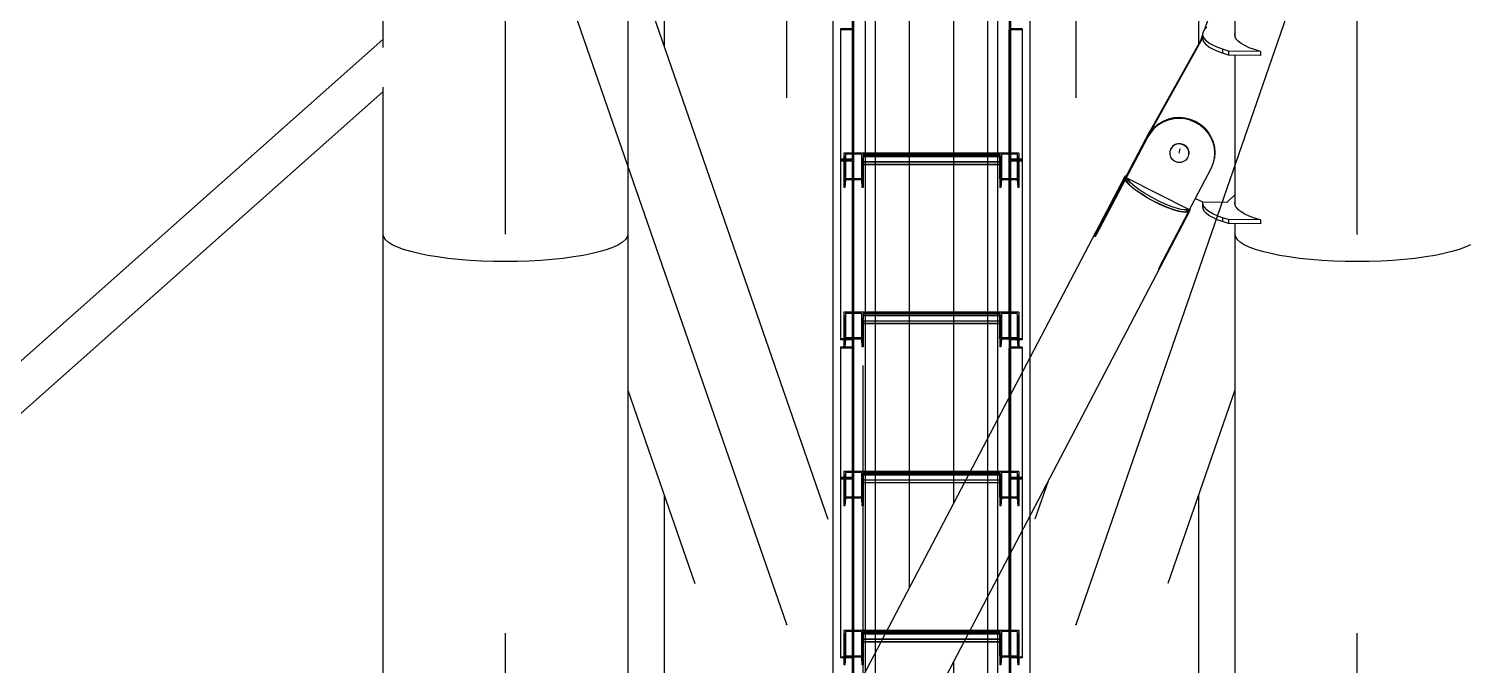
# Model space of a CAD drawing. Header units: millimetres. Extents: x 150209.93 to 150215.05, y 136675.65 to 136679.93.
# Drawn here: x 150211.237 to 150211.4161, y 136676.0486 to 136676.1277 of the extents above; entities that cross this region are included whole.
import ezdxf

# ---------------------------------------------------------------- set-up
doc = ezdxf.new("R2010")
doc.units = ezdxf.units.MM
doc.header["$LTSCALE"] = 0.25
for name, pattern in [('CENTER', [50.8, 31.75, -6.35, 6.35, -6.35]), ('XKITLINE00', [0]), ('XKITLINE02', [4, 2, -2]), ('XKITLINE03', [6, 3, -1, 1, -1])]:
    doc.linetypes.add(name, pattern=pattern)

# ---------------------------------------------------------------- blocks, each defined once
blk = doc.blocks.new('çatıı')
at = {"color": 8, "linetype": 'CENTER'}
for p, q in [((11840, 2357.78), (11840, 3985.69)), ((12370, 2357.78), (12370, 3985.69)), ((12015, 1442.74), (12015, 3096.7)), ((12195, 1442.74), (12195, 3096.7)), ((12015, 2114.92), (11840, 2620.27)), ((11840, 1609.57), (12370, 2620.27)), ((12195, 2114.92), (12370, 2620.27)), ((11068.22, 1845.44), (11840, 2530.27)), ((12259.23, 2408.37), (12259.8, 2410.82)), ((11840, 1609.57), (11840, 2357.78)), ((12370, 1609.57), (12370, 2357.78)), ((11840, 1609.57), (12015, 2114.92)), ((12370, 1609.57), (12195, 2114.92))]:
    blk.add_line(p, q, dxfattribs=at)
at = {"color": 116, "linetype": 'XKITLINE02', "true_color": 0x136734}
for p, q in [((12062.5, 3025.09), (12062.5, 1776.2)), ((12062.5, 3022.24), (12062.5, 1792.91)), ((12063.35, 3024.89), (12063.35, 1776.01)), ((12063.35, 3022.43), (12063.35, 1773.55)), ((12070, 3025.09), (12070, 1776.08)), ((12140, 3024.82), (12140, 1776.08)), ((12146.65, 3024.77), (12146.65, 1776.01)), ((12146.65, 3022.43), (12146.65, 1773.55)), ((12147.5, 3025.09), (12147.5, 1776.2)), ((12147.5, 3022.24), (12147.5, 1792.91)), ((12044.65, 3002.41), (12044.65, 1798.89)), ((12045.18, 3000.84), (12045.18, 1797.94)), ((12062.42, 3000.84), (12062.42, 1797.94)), ((12062.95, 3002.41), (12062.95, 1798.89)), ((12147.05, 3002.41), (12147.05, 1798.89)), ((12147.58, 3000.84), (12147.58, 1797.94)), ((12164.82, 3000.84), (12164.82, 1797.94)), ((12165.35, 3002.41), (12165.35, 1798.89)), ((12166.2, 2977.62), (12166.2, 1797.82)), ((12063.8, 2643.09), (12063.8, 2085.53)), ((12055.7, 2491.4), (12055.7, 2485.5)), ((12055.7, 2491.4), (12055.7, 2404.42)), ((12056.5, 2491.4), (12056.5, 2484.85)), ((12056.5, 2491.4), (12056.5, 2403.77)), ((12153.5, 2491.4), (12153.5, 2403.77)), ((12154.3, 2491.4), (12154.3, 2404.42)), ((12055.7, 2485.5), (12048.5, 2485.5)), ((12048.5, 2485.5), (12048.5, 2484.85)), ((12048.5, 2485.5), (12048.5, 2403.77)), ((12056.5, 2484.85), (12048.5, 2484.85)), ((12161.5, 2484.85), (12153.5, 2484.85)), ((12161.5, 2485.5), (12154.3, 2485.5)), ((12161.5, 2485.5), (12161.5, 2403.77)), ((12056.5, 2410.31), (12055.7, 2410.31)), ((12153.5, 2410.31), (12153.5, 2403.77)), ((12154.3, 2410.31), (12153.5, 2410.31)), ((12154.3, 2410.31), (12154.3, 2404.42)), ((12055.7, 2404.42), (12048.5, 2404.42)), ((12048.5, 2403.77), (12048.5, 2292.15)), ((12056.5, 2403.77), (12048.5, 2403.77)), ((12056.5, 2403.77), (12048.5, 2403.77)), ((12055.7, 2403.27), (12048.5, 2403.27)), ((12050.5, 2408.2), (12050.5, 2402.76)), ((12062.5, 2408.2), (12050.5, 2408.2)), ((12050.5, 2408.2), (12050.5, 2392.22)), ((12051.18, 2402.76), (12050.5, 2402.76)), ((12050.5, 2402.76), (12050.5, 2386.77)), ((12051.56, 2407.51), (12051.18, 2402.76)), ((12051.18, 2402.76), (12051.18, 2386.77)), ((12061.43, 2407.51), (12051.56, 2407.51)), ((12051.56, 2407.51), (12051.56, 2391.52)), ((12055.7, 2403.27), (12055.7, 2287.69)), ((12056.5, 2403.77), (12056.5, 2287.69)), ((12061.43, 2407.51), (12061.82, 2402.76)), ((12061.43, 2407.51), (12061.43, 2391.52)), ((12062.5, 2402.76), (12061.82, 2402.76)), ((12061.82, 2402.76), (12061.82, 2386.77)), ((12062.5, 2408.2), (12062.5, 2401.04)), ((12070, 2408.2), (12062.5, 2408.2)), ((12062.5, 2408.2), (12062.5, 2402.76)), ((12062.5, 2408.2), (12062.5, 2392.22)), ((12147.5, 2407.36), (12062.5, 2407.36)), ((12070, 2406.49), (12062.5, 2406.49)), ((12147.5, 2405.95), (12062.5, 2405.95)), ((12147.5, 2402.76), (12062.5, 2402.76)), ((12062.5, 2402.76), (12062.5, 2386.77)), ((12147.5, 2402.66), (12062.5, 2402.66)), ((12147.5, 2401.14), (12062.5, 2401.14)), ((12070, 2401.04), (12062.5, 2401.04)), ((12147.5, 2408.2), (12140, 2408.2)), ((12147.5, 2406.49), (12140, 2406.49)), ((12147.5, 2401.04), (12140, 2401.04)), ((12147.5, 2408.2), (12147.5, 2401.04)), ((12147.5, 2408.2), (12147.5, 2392.22)), ((12147.5, 2408.2), (12147.5, 2402.76)), ((12159.5, 2408.2), (12147.5, 2408.2)), ((12147.5, 2402.76), (12147.5, 2386.77)), ((12148.18, 2402.76), (12147.5, 2402.76)), ((12148.56, 2407.51), (12148.18, 2402.76)), ((12148.18, 2402.76), (12148.18, 2386.77)), ((12148.56, 2407.51), (12148.56, 2391.52)), ((12158.43, 2407.51), (12148.56, 2407.51)), ((12153.5, 2403.77), (12153.5, 2287.69)), ((12161.5, 2403.77), (12153.5, 2403.77)), ((12161.5, 2403.77), (12153.5, 2403.77)), ((12161.5, 2404.42), (12154.3, 2404.42)), ((12154.3, 2403.27), (12154.3, 2287.69)), ((12161.5, 2403.27), (12154.3, 2403.27)), ((12158.43, 2407.51), (12158.43, 2391.52)), ((12158.43, 2407.51), (12158.82, 2402.76)), ((12158.82, 2402.76), (12158.82, 2386.77)), ((12159.5, 2402.76), (12158.82, 2402.76)), ((12159.5, 2408.2), (12159.5, 2392.22)), ((12159.5, 2408.2), (12159.5, 2402.76)), ((12159.5, 2402.76), (12159.5, 2386.77)), ((12161.5, 2404.42), (12161.5, 2403.77)), ((12161.5, 2403.77), (12161.5, 2292.15)), ((12050.5, 2392.22), (12050.5, 2386.77)), ((12062.5, 2392.22), (12050.5, 2392.22)), ((12051.56, 2391.52), (12051.18, 2386.77)), ((12061.43, 2391.52), (12051.56, 2391.52)), ((12056.5, 2398.81), (12055.7, 2398.81)), ((12055.7, 2391.52), (12055.7, 2287.69)), ((12056.5, 2392.22), (12056.5, 2292.65)), ((12061.43, 2391.52), (12061.82, 2386.77)), ((12062.5, 2392.22), (12062.5, 2386.77)), ((12147.5, 2392.22), (12147.5, 2386.77)), ((12159.5, 2392.22), (12147.5, 2392.22)), ((12148.56, 2391.52), (12148.18, 2386.77)), ((12158.43, 2391.52), (12148.56, 2391.52)), ((12154.3, 2398.81), (12153.5, 2398.81)), ((12158.43, 2391.52), (12158.82, 2386.77)), ((12159.5, 2392.22), (12159.5, 2386.77)), ((12051.18, 2386.77), (12050.5, 2386.77)), ((12062.5, 2386.77), (12061.82, 2386.77)), ((12148.18, 2386.77), (12147.5, 2386.77)), ((12159.5, 2386.77), (12158.82, 2386.77)), ((12050.5, 2309.22), (12050.5, 2303.78)), ((12062.5, 2309.22), (12050.5, 2309.22)), ((12050.5, 2309.22), (12050.5, 2292.65)), ((12051.18, 2303.78), (12050.5, 2303.78)), ((12050.5, 2303.78), (12050.5, 2287.8)), ((12051.56, 2308.53), (12051.18, 2303.78)), ((12051.18, 2303.78), (12051.18, 2287.8)), ((12061.43, 2308.53), (12051.56, 2308.53)), ((12051.56, 2308.53), (12051.56, 2292.55)), ((12061.43, 2308.53), (12061.82, 2303.78)), ((12061.43, 2308.53), (12061.43, 2292.55)), ((12062.5, 2303.78), (12061.82, 2303.78)), ((12061.82, 2303.78), (12061.82, 2287.8)), ((12062.5, 2309.22), (12062.5, 2302.07)), ((12070, 2309.22), (12062.5, 2309.22)), ((12062.5, 2309.22), (12062.5, 2303.78)), ((12062.5, 2309.22), (12062.5, 2293.24)), ((12147.5, 2308.38), (12062.5, 2308.38)), ((12070, 2307.51), (12062.5, 2307.51)), ((12147.5, 2306.97), (12062.5, 2306.97)), ((12147.5, 2303.78), (12062.5, 2303.78)), ((12062.5, 2303.78), (12062.5, 2287.8)), ((12147.5, 2303.68), (12062.5, 2303.68)), ((12147.5, 2302.16), (12062.5, 2302.16)), ((12070, 2302.07), (12062.5, 2302.07)), ((12147.5, 2309.22), (12140, 2309.22)), ((12147.5, 2307.51), (12140, 2307.51)), ((12147.5, 2302.07), (12140, 2302.07)), ((12147.5, 2309.22), (12147.5, 2302.07)), ((12147.5, 2309.22), (12147.5, 2293.24)), ((12147.5, 2309.22), (12147.5, 2303.78)), ((12159.5, 2309.22), (12147.5, 2309.22)), ((12147.5, 2303.78), (12147.5, 2287.8)), ((12148.18, 2303.78), (12147.5, 2303.78)), ((12148.56, 2308.53), (12148.18, 2303.78)), ((12148.18, 2303.78), (12148.18, 2287.8)), ((12148.56, 2308.53), (12148.56, 2292.55)), ((12158.43, 2308.53), (12148.56, 2308.53)), ((12158.43, 2308.53), (12158.43, 2292.55)), ((12158.43, 2308.53), (12158.82, 2303.78)), ((12158.82, 2303.78), (12158.82, 2287.8)), ((12159.5, 2303.78), (12158.82, 2303.78)), ((12159.5, 2309.22), (12159.5, 2293.24)), ((12159.5, 2309.22), (12159.5, 2303.78)), ((12159.5, 2303.78), (12159.5, 2287.8)), ((12056.5, 2292.65), (12048.5, 2292.65)), ((12062.5, 2293.24), (12050.5, 2293.24)), ((12056.5, 2293.44), (12055.7, 2293.44)), ((12055.7, 2293.44), (12055.7, 2287.55)), ((12055.7, 2293.44), (12055.7, 2206.47)), ((12056.5, 2293.44), (12056.5, 2286.9)), ((12056.5, 2293.44), (12056.5, 2205.81)), ((12062.5, 2293.24), (12062.5, 2287.8)), ((12147.5, 2293.24), (12147.5, 2287.8)), ((12159.5, 2293.24), (12147.5, 2293.24)), ((12153.5, 2293.44), (12153.5, 2205.81)), ((12154.3, 2293.44), (12153.5, 2293.44)), ((12161.5, 2292.65), (12153.5, 2292.65)), ((12154.3, 2293.44), (12154.3, 2206.47)), ((12159.5, 2293.24), (12159.5, 2287.8)), ((12055.7, 2292.15), (12048.5, 2292.15)), ((12055.7, 2287.55), (12048.5, 2287.55)), ((12048.5, 2287.55), (12048.5, 2286.9)), ((12048.5, 2287.55), (12048.5, 2205.81)), ((12056.5, 2286.9), (12048.5, 2286.9)), ((12051.18, 2287.8), (12050.5, 2287.8)), ((12051.56, 2292.55), (12051.18, 2287.8)), ((12061.43, 2292.55), (12051.56, 2292.55)), ((12056.5, 2287.69), (12055.7, 2287.69)), ((12061.43, 2292.55), (12061.82, 2287.8)), ((12062.5, 2287.8), (12061.82, 2287.8)), ((12148.18, 2287.8), (12147.5, 2287.8)), ((12148.56, 2292.55), (12148.18, 2287.8)), ((12158.43, 2292.55), (12148.56, 2292.55)), ((12154.3, 2287.69), (12153.5, 2287.69)), ((12161.5, 2286.9), (12153.5, 2286.9)), ((12161.5, 2292.15), (12154.3, 2292.15)), ((12161.5, 2287.55), (12154.3, 2287.55)), ((12158.43, 2292.55), (12158.82, 2287.8)), ((12159.5, 2287.8), (12158.82, 2287.8)), ((12161.5, 2287.55), (12161.5, 2205.81)), ((12166.2, 2280.8), (12166.2, 2182.47)), ((12146.2, 2242.66), (12146.2, 2144.33)), ((12140, 2230.84), (12140, 2132.51)), ((12056.5, 2212.36), (12055.7, 2212.36)), ((12153.5, 2212.36), (12153.5, 2205.81)), ((12154.3, 2212.36), (12153.5, 2212.36)), ((12154.3, 2212.36), (12154.3, 2206.47)), ((12055.7, 2206.47), (12048.5, 2206.47)), ((12048.5, 2205.81), (12048.5, 2094.2)), ((12056.5, 2205.81), (12048.5, 2205.81)), ((12056.5, 2205.81), (12048.5, 2205.81)), ((12055.7, 2205.32), (12048.5, 2205.32)), ((12050.5, 2210.25), (12050.5, 2204.8)), ((12062.5, 2210.25), (12050.5, 2210.25)), ((12050.5, 2210.25), (12050.5, 2194.26)), ((12051.18, 2204.8), (12050.5, 2204.8)), ((12050.5, 2204.8), (12050.5, 2188.82)), ((12051.56, 2209.55), (12051.18, 2204.8)), ((12051.18, 2204.8), (12051.18, 2188.82)), ((12061.43, 2209.55), (12051.56, 2209.55)), ((12051.56, 2209.55), (12051.56, 2193.57)), ((12055.7, 2205.32), (12055.7, 2089.74)), ((12056.5, 2205.81), (12056.5, 2089.74)), ((12061.43, 2209.55), (12061.82, 2204.8)), ((12061.43, 2209.55), (12061.43, 2193.57)), ((12062.5, 2204.8), (12061.82, 2204.8)), ((12061.82, 2204.8), (12061.82, 2188.82)), ((12062.5, 2210.25), (12062.5, 2203.09)), ((12070, 2210.25), (12062.5, 2210.25)), ((12062.5, 2210.25), (12062.5, 2204.8)), ((12062.5, 2210.25), (12062.5, 2194.26)), ((12147.5, 2209.4), (12062.5, 2209.4)), ((12070, 2208.54), (12062.5, 2208.54)), ((12147.5, 2207.99), (12062.5, 2207.99)), ((12147.5, 2204.8), (12062.5, 2204.8)), ((12062.5, 2204.8), (12062.5, 2188.82)), ((12147.5, 2204.71), (12062.5, 2204.71)), ((12147.5, 2203.19), (12062.5, 2203.19)), ((12070, 2203.09), (12062.5, 2203.09)), ((12147.5, 2203.09), (12125.45, 2203.09)), ((12147.5, 2208.54), (12128.3, 2208.54)), ((12147.5, 2210.25), (12129.2, 2210.25)), ((12147.5, 2210.25), (12147.5, 2203.09)), ((12147.5, 2210.25), (12147.5, 2194.26)), ((12147.5, 2210.25), (12147.5, 2204.8)), ((12159.5, 2210.25), (12147.5, 2210.25)), ((12147.5, 2204.8), (12147.5, 2188.82)), ((12148.18, 2204.8), (12147.5, 2204.8)), ((12148.56, 2209.55), (12148.18, 2204.8)), ((12148.18, 2204.8), (12148.18, 2188.82)), ((12148.56, 2209.55), (12148.56, 2193.57)), ((12158.43, 2209.55), (12148.56, 2209.55)), ((12153.5, 2205.81), (12153.5, 2089.74)), ((12161.5, 2205.81), (12153.5, 2205.81)), ((12161.5, 2205.81), (12153.5, 2205.81)), ((12161.5, 2206.47), (12154.3, 2206.47)), ((12154.3, 2205.32), (12154.3, 2089.74)), ((12161.5, 2205.32), (12154.3, 2205.32)), ((12158.43, 2209.55), (12158.43, 2193.57)), ((12158.43, 2209.55), (12158.82, 2204.8)), ((12158.82, 2204.8), (12158.82, 2188.82)), ((12159.5, 2204.8), (12158.82, 2204.8)), ((12159.5, 2210.25), (12159.5, 2194.26)), ((12159.5, 2210.25), (12159.5, 2204.8)), ((12159.5, 2204.8), (12159.5, 2188.82)), ((12161.5, 2206.47), (12161.5, 2205.81)), ((12161.5, 2205.81), (12161.5, 2094.2)), ((12050.5, 2194.26), (12050.5, 2188.82)), ((12062.5, 2194.26), (12050.5, 2194.26)), ((12056.5, 2200.85), (12055.7, 2200.85)), ((12056.5, 2194.26), (12056.5, 2094.7)), ((12062.5, 2194.26), (12062.5, 2188.82)), ((12147.5, 2194.26), (12147.5, 2188.82)), ((12159.5, 2194.26), (12147.5, 2194.26)), ((12154.3, 2200.85), (12153.5, 2200.85)), ((12159.5, 2194.26), (12159.5, 2188.82)), ((12051.18, 2188.82), (12050.5, 2188.82)), ((12051.56, 2193.57), (12051.18, 2188.82)), ((12061.43, 2193.57), (12051.56, 2193.57)), ((12055.7, 2193.57), (12055.7, 2089.74)), ((12061.43, 2193.57), (12061.82, 2188.82)), ((12062.5, 2188.82), (12061.82, 2188.82)), ((12148.18, 2188.82), (12147.5, 2188.82)), ((12148.56, 2193.57), (12148.18, 2188.82)), ((12158.43, 2193.57), (12148.56, 2193.57)), ((12158.43, 2193.57), (12158.82, 2188.82)), ((12159.5, 2188.82), (12158.82, 2188.82)), ((12050.5, 2111.27), (12050.5, 2105.83)), ((12062.5, 2111.27), (12050.5, 2111.27)), ((12050.5, 2111.27), (12050.5, 2094.7)), ((12051.18, 2105.83), (12050.5, 2105.83)), ((12050.5, 2105.83), (12050.5, 2089.84)), ((12051.56, 2110.58), (12051.18, 2105.83)), ((12051.18, 2105.83), (12051.18, 2089.84)), ((12061.43, 2110.58), (12051.56, 2110.58)), ((12051.56, 2110.58), (12051.56, 2094.59)), ((12061.43, 2110.58), (12061.82, 2105.83)), ((12061.43, 2110.58), (12061.43, 2094.59)), ((12062.5, 2105.83), (12061.82, 2105.83)), ((12061.82, 2105.83), (12061.82, 2089.84)), ((12062.5, 2111.27), (12062.5, 2105.83)), ((12062.5, 2111.27), (12062.5, 2095.29)), ((12062.5, 2111.27), (12062.5, 2104.11)), ((12070, 2111.27), (12062.5, 2111.27)), ((12147.5, 2110.43), (12062.5, 2110.43)), ((12070, 2109.56), (12062.5, 2109.56)), ((12147.5, 2109.02), (12062.5, 2109.02)), ((12062.5, 2105.83), (12062.5, 2089.84)), ((12147.5, 2105.83), (12062.5, 2105.83)), ((12147.5, 2105.73), (12062.5, 2105.73)), ((12127.96, 2109.56), (12076.4, 2109.56)), ((12128.86, 2111.27), (12077.3, 2111.27)), ((12147.5, 2111.27), (12140, 2111.27)), ((12147.5, 2109.56), (12140, 2109.56)), ((12147.5, 2111.27), (12147.5, 2095.29)), ((12147.5, 2111.27), (12147.5, 2105.83)), ((12159.5, 2111.27), (12147.5, 2111.27)), ((12147.5, 2111.27), (12147.5, 2104.11)), ((12147.5, 2105.83), (12147.5, 2089.84)), ((12148.18, 2105.83), (12147.5, 2105.83)), ((12148.56, 2110.58), (12148.18, 2105.83)), ((12148.18, 2105.83), (12148.18, 2089.84)), ((12148.56, 2110.58), (12148.56, 2094.59)), ((12158.43, 2110.58), (12148.56, 2110.58)), ((12158.43, 2110.58), (12158.43, 2094.59)), ((12158.43, 2110.58), (12158.82, 2105.83)), ((12158.82, 2105.83), (12158.82, 2089.84)), ((12159.5, 2105.83), (12158.82, 2105.83)), ((12159.5, 2111.27), (12159.5, 2095.29)), ((12159.5, 2111.27), (12159.5, 2105.83)), ((12159.5, 2105.83), (12159.5, 2089.84)), ((12147.5, 2104.21), (12062.5, 2104.21)), ((12070, 2104.11), (12062.5, 2104.11)), ((12070, 2097.35), (12070, 1999.02)), ((12125.11, 2104.11), (12073.54, 2104.11)), ((12147.5, 2104.11), (12140, 2104.11)), ((12056.5, 2094.7), (12048.5, 2094.7)), ((12055.7, 2094.2), (12048.5, 2094.2)), ((12062.5, 2095.29), (12050.5, 2095.29)), ((12051.18, 2089.84), (12050.5, 2089.84)), ((12051.56, 2094.59), (12051.18, 2089.84)), ((12061.43, 2094.59), (12051.56, 2094.59)), ((12056.5, 2095.49), (12055.7, 2095.49)), ((12055.7, 2095.49), (12055.7, 2069.66)), ((12055.7, 2095.49), (12055.7, 2008.52)), ((12056.5, 2089.74), (12055.7, 2089.74)), ((12056.5, 2095.49), (12056.5, 2007.86)), ((12061.43, 2094.59), (12061.82, 2089.84)), ((12062.5, 2089.84), (12061.82, 2089.84)), ((12062.5, 2095.29), (12062.5, 2089.84)), ((12147.5, 2095.29), (12147.5, 2089.84)), ((12159.5, 2095.29), (12147.5, 2095.29)), ((12148.18, 2089.84), (12147.5, 2089.84)), ((12148.56, 2094.59), (12148.18, 2089.84)), ((12158.43, 2094.59), (12148.56, 2094.59)), ((12153.5, 2095.49), (12153.5, 2007.86)), ((12154.3, 2095.49), (12153.5, 2095.49)), ((12161.5, 2094.7), (12153.5, 2094.7)), ((12154.3, 2089.74), (12153.5, 2089.74)), ((12154.3, 2095.49), (12154.3, 2008.52)), ((12161.5, 2094.2), (12154.3, 2094.2)), ((12158.43, 2094.59), (12158.82, 2089.84)), ((12159.5, 2089.84), (12158.82, 2089.84)), ((12159.5, 2095.29), (12159.5, 2089.84))]:
    blk.add_line(p, q, dxfattribs=at)
at = {"color": 1, "linetype": 'XKITLINE03'}
for p, q in [((12062.5, 1776.2), (12062.5, 3025.09)), ((12147.5, 3025.09), (12147.5, 1776.2)), ((12056.5, 2986.08), (12056.5, 1798.36)), ((12056.5, 2484.85), (12056.5, 2403.77)), ((12153.5, 2403.77), (12153.5, 2484.85)), ((12056.5, 2403.77), (12056.5, 2292.65)), ((12062.5, 2408.2), (12062.5, 2392.22)), ((12062.5, 2406.49), (12147.5, 2406.49)), ((12147.5, 2392.22), (12147.5, 2408.2)), ((12153.5, 2292.65), (12153.5, 2403.77)), ((12062.5, 2309.22), (12062.5, 2293.24)), ((12062.5, 2307.51), (12147.5, 2307.51)), ((12147.5, 2293.24), (12147.5, 2309.22)), ((12056.5, 2286.9), (12056.5, 2205.81)), ((12153.5, 2205.81), (12153.5, 2286.9)), ((12056.5, 2205.81), (12056.5, 2094.7)), ((12062.5, 2210.25), (12062.5, 2194.26)), ((12062.5, 2208.54), (12147.5, 2208.54)), ((12147.5, 2194.26), (12147.5, 2210.25)), ((12153.5, 2094.7), (12153.5, 2205.81)), ((12062.5, 2111.27), (12062.5, 2095.29)), ((12062.5, 2109.56), (12147.5, 2109.56)), ((12147.5, 2095.29), (12147.5, 2111.27))]:
    blk.add_line(p, q, dxfattribs=at)
at = {"color": 8, "linetype": 'XKITLINE00'}
for p, q in [((11763.8, 2759.99), (11763.8, 2473.95)), ((12091.2, 2597.45), (12091.2, 2137.77)), ((12118.8, 2597.45), (12118.8, 2190.41)), ((11938.8, 2587.03), (11938.8, 2474.52)), ((12271.2, 2587.03), (12271.2, 2475.89)), ((11916.2, 2572.71), (11916.2, 2357.78)), ((12293.8, 2572.71), (12293.8, 2481.23)), ((11916.2, 2539.79), (12040.61, 2180.51)), ((12293.8, 2539.79), (12274.85, 2485.07)), ((12273.7, 2481.76), (12272.44, 2478.12)), ((12274.03, 2483.74), (12273.7, 2482.31)), ((12273.7, 2482.31), (12273.7, 2479.88)), ((12273.7, 2482.31), (12273.91, 2480.88)), ((12273.91, 2480.88), (12274.65, 2479.46)), ((12274.9, 2485.16), (12274.03, 2483.74)), ((12276.3, 2486.56), (12274.9, 2485.16)), ((12293.8, 2482.6), (12293.67, 2482.08)), ((12293.67, 2482.08), (12293.88, 2480.65)), ((11763.8, 2478.94), (11076.49, 1869.06)), ((12273.72, 2479.76), (12240.07, 2419.47)), ((12273.7, 2480.38), (12240.33, 2420.59)), ((12273.7, 2479.88), (12273.91, 2478.45)), ((12273.91, 2478.45), (12274.65, 2477.03)), ((12274.65, 2479.46), (12275.92, 2478.06)), ((12274.65, 2477.03), (12275.92, 2475.62)), ((12277.72, 2476.69), (12275.92, 2478.06)), ((12277.72, 2474.25), (12275.92, 2475.62)), ((12280.03, 2475.35), (12277.72, 2476.69)), ((12280.03, 2472.92), (12277.72, 2474.25)), ((12282.84, 2474.07), (12280.03, 2475.35)), ((12282.84, 2471.63), (12280.03, 2472.92)), ((12286.11, 2472.84), (12282.84, 2474.07)), ((12286.11, 2472.84), (12286.11, 2470.4)), ((12289.84, 2471.67), (12286.11, 2472.84)), ((12293.88, 2480.65), (12294.62, 2479.23)), ((12294.62, 2479.23), (12295.9, 2477.83)), ((12297.7, 2476.45), (12295.9, 2477.83)), ((12300, 2475.12), (12297.7, 2476.45)), ((12302.81, 2473.83), (12300, 2475.12)), ((12306.09, 2472.6), (12302.81, 2473.83)), ((12309.82, 2471.44), (12306.09, 2472.6)), ((12286.11, 2470.4), (12282.84, 2471.63)), ((12289.84, 2469.23), (12286.11, 2470.4)), ((12289.84, 2471.67), (12289.84, 2469.23)), ((12309.82, 2471.44), (12289.84, 2471.67)), ((12309.82, 2469), (12289.84, 2469.23)), ((12293.8, 2469.19), (12293.8, 2376.43)), ((12309.82, 2471.44), (12309.82, 2469)), ((11763.8, 2446.37), (11103.02, 1860.03)), ((11763.8, 2449.37), (11763.8, 2357.78)), ((12249.25, 2427.59), (12246.31, 2425.86)), ((12249.38, 2428.15), (12246.44, 2426.42)), ((12252.43, 2428.84), (12249.25, 2427.59)), ((12252.56, 2429.4), (12249.38, 2428.15)), ((12255.78, 2429.59), (12252.43, 2428.84)), ((12255.91, 2430.15), (12252.56, 2429.4)), ((12259.22, 2429.82), (12255.78, 2429.59)), ((12259.35, 2430.37), (12255.91, 2430.15)), ((12262.66, 2429.52), (12259.22, 2429.82)), ((12262.79, 2430.07), (12259.35, 2430.37)), ((12266.01, 2428.69), (12262.66, 2429.52)), ((12266.14, 2429.25), (12262.79, 2430.07)), ((12269.19, 2427.37), (12266.01, 2428.69)), ((12269.32, 2427.93), (12266.14, 2429.25)), ((12272.14, 2425.58), (12269.19, 2427.37)), ((12272.27, 2426.14), (12269.32, 2427.93)), ((12239.65, 2418.32), (12225.61, 2391.55)), ((12240.22, 2420.77), (12226.6, 2394.79)), ((12240.09, 2420.22), (12226.72, 2394.72)), ((12240.33, 2420.59), (12238.91, 2417.47)), ((12241.45, 2421.17), (12239.65, 2418.32)), ((12239.78, 2418.88), (12239.65, 2418.32)), ((12241.58, 2421.73), (12239.78, 2418.88)), ((12240.07, 2419.47), (12239.84, 2418.98)), ((12240.33, 2420.59), (12240.07, 2419.47)), ((12240.22, 2420.77), (12240.09, 2420.22)), ((12240.33, 2420.59), (12240.09, 2420.22)), ((12242.02, 2423.62), (12240.22, 2420.77)), ((12243.69, 2423.71), (12241.45, 2421.17)), ((12241.58, 2421.73), (12241.45, 2421.17)), ((12243.82, 2424.26), (12241.58, 2421.73)), ((12246.31, 2425.86), (12243.69, 2423.71)), ((12246.44, 2426.42), (12243.82, 2424.26)), ((12274.76, 2423.37), (12272.14, 2425.58)), ((12274.89, 2423.92), (12272.27, 2426.14)), ((12274.76, 2423.37), (12277, 2420.78)), ((12274.89, 2423.92), (12277.13, 2421.34)), ((12277, 2420.78), (12278.8, 2417.89)), ((12277.13, 2421.34), (12278.93, 2418.45)), ((12278.93, 2418.45), (12280.25, 2415.33)), ((12238.91, 2417.47), (12238.77, 2416.95)), ((12238.91, 2417.47), (12238.8, 2417.01)), ((12253.87, 2410.62), (12253.33, 2409.01)), ((12253.91, 2410.8), (12253.37, 2409.18)), ((12254.1, 2411.06), (12253.87, 2410.62)), ((12253.91, 2410.8), (12253.87, 2410.62)), ((12254.14, 2411.23), (12253.91, 2410.8)), ((12255.12, 2412.43), (12254.1, 2411.06)), ((12254.14, 2411.23), (12254.1, 2411.06)), ((12255.17, 2412.6), (12254.14, 2411.23)), ((12256.54, 2413.41), (12255.12, 2412.43)), ((12256.58, 2413.59), (12255.17, 2412.6)), ((12258.2, 2413.92), (12256.54, 2413.41)), ((12258.24, 2414.1), (12256.58, 2413.59)), ((12259.95, 2413.9), (12258.2, 2413.92)), ((12259.99, 2414.08), (12258.24, 2414.1)), ((12261.62, 2413.36), (12259.95, 2413.9)), ((12261.66, 2413.54), (12259.99, 2414.08)), ((12261.66, 2413.54), (12261.62, 2413.36)), ((12262.06, 2413.13), (12261.62, 2413.36)), ((12262.1, 2413.31), (12261.66, 2413.54)), ((12262.1, 2413.31), (12262.06, 2413.13)), ((12263.48, 2412.11), (12262.06, 2413.13)), ((12263.52, 2412.29), (12262.1, 2413.31)), ((12263.48, 2412.11), (12264.51, 2410.72)), ((12263.52, 2412.29), (12264.55, 2410.9)), ((12264.51, 2410.72), (12265.05, 2409.09)), ((12264.55, 2410.9), (12265.09, 2409.27)), ((12265.05, 2409.09), (12265.05, 2407.38)), ((12265.09, 2409.27), (12265.09, 2407.56)), ((12278.8, 2417.89), (12280.12, 2414.77)), ((12280.12, 2414.77), (12280.93, 2411.49)), ((12280.25, 2415.33), (12281.06, 2412.04)), ((12280.93, 2411.49), (12281.2, 2408.13)), ((12281.06, 2412.04), (12281.33, 2408.69)), ((12253.33, 2409.01), (12253.33, 2407.3)), ((12253.33, 2407.3), (12253.87, 2405.67)), ((12253.87, 2405.67), (12254.9, 2404.27)), ((12256.32, 2403.26), (12254.9, 2404.27)), ((12256.76, 2403.03), (12256.32, 2403.26)), ((12258.43, 2402.48), (12256.76, 2403.03)), ((12260.18, 2402.46), (12258.43, 2402.48)), ((12261.84, 2402.97), (12260.18, 2402.46)), ((12263.26, 2403.96), (12261.84, 2402.97)), ((12264.28, 2405.33), (12263.26, 2403.96)), ((12264.51, 2405.76), (12264.28, 2405.33)), ((12265.05, 2407.38), (12264.51, 2405.76)), ((12265.09, 2407.56), (12265.05, 2407.38)), ((12280.13, 2401.51), (12278.81, 2398.42)), ((12280.93, 2404.78), (12280.13, 2401.51)), ((12281.2, 2408.13), (12280.93, 2404.78)), ((12281.06, 2405.33), (12280.93, 2404.78)), ((12281.33, 2408.69), (12281.06, 2405.33)), ((12225.35, 2393.6), (11963.29, 1893.86)), ((12225.22, 2392.4), (12207.11, 2357.86)), ((12225.48, 2391.6), (12207.37, 2357.05)), ((12225.35, 2393.6), (12225.11, 2392.73)), ((12225.11, 2392.73), (12225.22, 2392.4)), ((12225.75, 2392.13), (12225.22, 2392.4)), ((12225.5, 2393.7), (12225.35, 2393.6)), ((12225.93, 2391.37), (12225.48, 2391.6)), ((12225.48, 2391.6), (12225.49, 2391.56)), ((12225.49, 2391.56), (12226.48, 2390.12)), ((12225.85, 2393.52), (12225.5, 2393.7)), ((12226.23, 2393.89), (12225.55, 2392.59)), ((12225.59, 2392.94), (12225.55, 2392.59)), ((12225.55, 2392.59), (12225.61, 2392.21)), ((12225.66, 2391.74), (12225.56, 2391.56)), ((12225.71, 2393.24), (12225.59, 2392.94)), ((12226.28, 2393.5), (12225.61, 2392.21)), ((12225.75, 2392.13), (12225.61, 2392.21)), ((12225.66, 2391.74), (12225.61, 2391.55)), ((12225.94, 2391.39), (12225.61, 2391.55)), ((12226.38, 2394.53), (12225.71, 2393.24)), ((12226.09, 2394.08), (12225.81, 2393.55)), ((12226.61, 2392.66), (12225.93, 2391.37)), ((12225.93, 2391.37), (12226.76, 2390.13)), ((12226.17, 2394.13), (12226.09, 2394.08)), ((12226.13, 2394.06), (12226.09, 2394.08)), ((12226.27, 2394.23), (12226.23, 2393.89)), ((12226.23, 2393.89), (12226.28, 2393.5)), ((12226.38, 2394.53), (12226.27, 2394.23)), ((12226.43, 2393.43), (12226.28, 2393.5)), ((12226.59, 2394.79), (12226.38, 2394.53)), ((12227.03, 2394.57), (12226.59, 2394.79)), ((12265.13, 2373.09), (12226.61, 2392.66)), ((12226.61, 2392.66), (12227.44, 2391.42)), ((12227.44, 2391.42), (12226.76, 2390.13)), ((12227.44, 2391.42), (12228.72, 2390.01)), ((12278.81, 2398.42), (12264.78, 2371.65)), ((12226.48, 2390.12), (12228.05, 2388.46)), ((12226.76, 2390.13), (12228.04, 2388.72)), ((12229.74, 2387.16), (12228.04, 2388.72)), ((12230.14, 2386.63), (12228.05, 2388.46)), ((12230.42, 2388.46), (12228.72, 2390.01)), ((12231.81, 2385.5), (12229.74, 2387.16)), ((12232.7, 2384.68), (12230.14, 2386.63)), ((12232.49, 2386.8), (12230.42, 2388.46)), ((12234.21, 2383.78), (12231.81, 2385.5)), ((12234.89, 2385.08), (12232.49, 2386.8)), ((12235.65, 2382.68), (12232.7, 2384.68)), ((12236.89, 2382.04), (12234.21, 2383.78)), ((12237.57, 2383.33), (12234.89, 2385.08)), ((12238.9, 2380.68), (12235.65, 2382.68)), ((12240.44, 2381.61), (12237.57, 2383.33)), ((12293.8, 2382.28), (12288.85, 2377.5)), ((12239.77, 2380.31), (12236.89, 2382.04)), ((12242.35, 2378.75), (12238.9, 2380.68)), ((12242.78, 2378.65), (12239.77, 2380.31)), ((12243.46, 2379.94), (12240.44, 2381.61)), ((12245.89, 2376.94), (12242.35, 2378.75)), ((12245.86, 2377.08), (12242.78, 2378.65)), ((12246.54, 2378.38), (12243.46, 2379.94)), ((12248.93, 2375.65), (12245.86, 2377.08)), ((12249.42, 2375.31), (12245.89, 2376.94)), ((12249.61, 2376.95), (12246.54, 2378.38)), ((12251.92, 2374.4), (12248.93, 2375.65)), ((12252.84, 2373.91), (12249.42, 2375.31)), ((12252.6, 2375.69), (12249.61, 2376.95)), ((12254.76, 2373.34), (12251.92, 2374.4)), ((12255.43, 2374.64), (12252.6, 2375.69)), ((12256.02, 2372.78), (12252.84, 2373.91)), ((12257.37, 2372.52), (12254.76, 2373.34)), ((12258.05, 2373.81), (12255.43, 2374.64)), ((12260.37, 2373.23), (12258.05, 2373.81)), ((12262.36, 2372.92), (12260.37, 2373.23)), ((12265.73, 2373.45), (12265.05, 2372.16)), ((12265.94, 2373.71), (12265.26, 2372.41)), ((12265.74, 2373.25), (12265.71, 2373.27)), ((12265.94, 2373.71), (12265.73, 2373.45)), ((12265.74, 2373.25), (12265.85, 2372.92)), ((12266.05, 2374.01), (12265.94, 2373.71)), ((12266.06, 2374.1), (12266.05, 2374.01)), ((12273.87, 2377.68), (12269.18, 2380.05)), ((12273.75, 2377.74), (12273.7, 2377.52)), ((12273.7, 2377.52), (12273.7, 2375.09)), ((12273.7, 2377.52), (12273.9, 2376.09)), ((12273.7, 2375.09), (12273.9, 2373.66)), ((12288.85, 2377.5), (12273.87, 2377.68)), ((12273.9, 2376.09), (12274.65, 2374.67)), ((12273.9, 2373.66), (12274.65, 2372.23)), ((12274.65, 2374.67), (12275.92, 2373.27)), ((12277.72, 2371.9), (12275.92, 2373.27)), ((12293.8, 2377.82), (12293.67, 2377.29)), ((12293.67, 2377.29), (12293.88, 2375.86)), ((12293.88, 2375.86), (12294.62, 2374.44)), ((12294.62, 2374.44), (12295.9, 2373.04)), ((12265.61, 2372.05), (12003.55, 1872.31)), ((12264.87, 2371.58), (12246.76, 2337.03)), ((12265.46, 2371.95), (12247.34, 2337.41)), ((12258.89, 2371.95), (12256.02, 2372.78)), ((12259.69, 2371.94), (12257.37, 2372.52)), ((12261.35, 2371.46), (12258.89, 2371.95)), ((12261.68, 2371.62), (12259.69, 2371.94)), ((12263.33, 2371.31), (12261.35, 2371.46)), ((12263.28, 2371.57), (12261.68, 2371.62)), ((12263.96, 2372.87), (12262.36, 2372.92)), ((12263.96, 2372.87), (12263.28, 2371.57)), ((12264.45, 2371.79), (12263.28, 2371.57)), ((12264.76, 2371.51), (12263.33, 2371.31)), ((12265.13, 2373.09), (12263.96, 2372.87)), ((12265.13, 2373.09), (12264.45, 2371.79)), ((12264.87, 2371.58), (12264.45, 2371.79)), ((12264.78, 2371.65), (12264.46, 2371.81)), ((12264.73, 2371.67), (12264.72, 2371.65)), ((12264.87, 2371.58), (12264.76, 2371.51)), ((12265.46, 2371.95), (12265.04, 2372.16)), ((12265.26, 2372.41), (12265.05, 2372.16)), ((12265.61, 2372.05), (12265.46, 2371.95)), ((12265.85, 2372.92), (12265.61, 2372.05)), ((12274.65, 2372.23), (12275.92, 2370.83)), ((12277.72, 2369.46), (12275.92, 2370.83)), ((12280.03, 2370.56), (12277.72, 2371.9)), ((12280.03, 2368.12), (12277.72, 2369.46)), ((12282.83, 2369.27), (12280.03, 2370.56)), ((12282.83, 2366.84), (12280.03, 2368.12)), ((12286.11, 2368.05), (12282.83, 2369.27)), ((12286.11, 2365.61), (12282.83, 2366.84)), ((12286.11, 2368.05), (12286.11, 2365.61)), ((12289.84, 2366.88), (12286.11, 2368.05)), ((12289.84, 2364.44), (12286.11, 2365.61)), ((12289.84, 2366.88), (12289.84, 2364.44)), ((12309.81, 2366.65), (12289.84, 2366.88)), ((12309.81, 2364.21), (12289.84, 2364.44)), ((12293.8, 2364.4), (12293.8, 2357.78)), ((12297.69, 2371.66), (12295.9, 2373.04)), ((12300, 2370.33), (12297.69, 2371.66)), ((12302.81, 2369.04), (12300, 2370.33)), ((12306.09, 2367.81), (12302.81, 2369.04)), ((12309.81, 2366.65), (12306.09, 2367.81)), ((12309.81, 2366.65), (12309.81, 2364.21)), ((11763.8, 2357.78), (11764.16, 2356.11)), ((11763.8, 2357.78), (11763.8, 1690.92)), ((11763.8, 2357.78), (11764.16, 2356.11)), ((11764.16, 2356.11), (11765.26, 2354.46)), ((11764.16, 2356.11), (11765.26, 2354.46)), ((11915.83, 2356.11), (11914.73, 2354.46)), ((11915.83, 2356.11), (11914.73, 2354.46)), ((11916.2, 2357.78), (11915.83, 2356.11)), ((11916.2, 2357.78), (11915.83, 2356.11)), ((11916.2, 2357.78), (11916.2, 1852.69)), ((12206.64, 2356.65), (12206.61, 2356.43)), ((12206.61, 2356.43), (12206.63, 2356.29)), ((12206.63, 2356.29), (12206.68, 2356.23)), ((12206.71, 2356.92), (12206.64, 2356.65)), ((12206.77, 2356.25), (12206.68, 2356.23)), ((12206.82, 2357.22), (12206.71, 2356.92)), ((12206.9, 2356.35), (12206.77, 2356.25)), ((12206.95, 2357.54), (12206.82, 2357.22)), ((12207.04, 2356.52), (12206.9, 2356.35)), ((12207.11, 2357.86), (12206.95, 2357.54)), ((12207.48, 2357.27), (12206.95, 2357.54)), ((12207.2, 2356.77), (12207.04, 2356.52)), ((12207.63, 2357.59), (12207.11, 2357.86)), ((12207.37, 2357.05), (12207.2, 2356.77)), ((12293.8, 2357.78), (12294.16, 2356.11)), ((12293.8, 2357.78), (12293.8, 1653.65)), ((12293.8, 2357.78), (12294.16, 2356.11)), ((12294.16, 2356.11), (12295.26, 2354.46)), ((12294.16, 2356.11), (12295.26, 2354.46)), ((11767.08, 2352.84), (11765.26, 2354.46)), ((11767.08, 2352.84), (11765.26, 2354.46)), ((11769.6, 2351.27), (11767.08, 2352.84)), ((11772.79, 2349.76), (11769.6, 2351.27)), ((11776.64, 2348.33), (11772.79, 2349.76)), ((11776.64, 2348.33), (11772.79, 2349.76)), ((11781.09, 2346.99), (11776.64, 2348.33)), ((11781.09, 2346.99), (11776.64, 2348.33)), ((11786.11, 2345.75), (11781.09, 2346.99)), ((11786.11, 2345.76), (11781.09, 2346.99)), ((11898.9, 2346.99), (11893.88, 2345.75)), ((11898.9, 2346.99), (11893.88, 2345.76)), ((11903.35, 2348.33), (11898.9, 2346.99)), ((11903.35, 2348.33), (11898.9, 2346.99)), ((11907.2, 2349.76), (11903.35, 2348.33)), ((11907.2, 2349.76), (11903.35, 2348.33)), ((11910.39, 2351.27), (11907.2, 2349.76)), ((11912.91, 2352.84), (11910.39, 2351.27)), ((11914.73, 2354.46), (11912.91, 2352.84)), ((11914.73, 2354.46), (11912.91, 2352.84)), ((12297.08, 2352.84), (12295.26, 2354.46)), ((12297.08, 2352.84), (12295.26, 2354.46)), ((12299.6, 2351.27), (12297.08, 2352.84)), ((12302.79, 2349.76), (12299.6, 2351.27)), ((12306.64, 2348.33), (12302.79, 2349.76)), ((12306.64, 2348.33), (12302.79, 2349.76)), ((12311.09, 2346.99), (12306.64, 2348.33)), ((12311.09, 2346.99), (12306.64, 2348.33)), ((12316.11, 2345.75), (12311.09, 2346.99)), ((12316.11, 2345.76), (12311.09, 2346.99)), ((12428.9, 2346.99), (12423.88, 2345.75)), ((12428.9, 2346.99), (12423.88, 2345.76)), ((12433.35, 2348.33), (12428.9, 2346.99)), ((12433.35, 2348.33), (12428.9, 2346.99)), ((12437.2, 2349.76), (12433.35, 2348.33)), ((12437.2, 2349.76), (12433.35, 2348.33)), ((12440.39, 2351.27), (12437.2, 2349.76)), ((11791.65, 2344.64), (11786.11, 2345.76)), ((11791.65, 2344.63), (11786.11, 2345.75)), ((11797.66, 2343.64), (11791.65, 2344.64)), ((11797.66, 2343.63), (11791.65, 2344.63)), ((11804.07, 2342.78), (11797.66, 2343.64)), ((11804.07, 2342.78), (11797.66, 2343.63)), ((11810.83, 2342.06), (11804.07, 2342.78)), ((11810.83, 2342.07), (11804.07, 2342.78)), ((11817.88, 2341.51), (11810.83, 2342.07)), ((11817.88, 2341.5), (11810.83, 2342.06)), ((11825.13, 2341.1), (11817.88, 2341.51)), ((11825.13, 2341.09), (11817.88, 2341.5)), ((11832.53, 2340.86), (11825.13, 2341.1)), ((11832.53, 2340.85), (11825.13, 2341.09)), ((11840, 2340.78), (11832.53, 2340.86)), ((11840, 2340.77), (11832.53, 2340.85)), ((11847.46, 2340.86), (11840, 2340.78)), ((11847.46, 2340.85), (11840, 2340.77)), ((11854.86, 2341.1), (11847.46, 2340.86)), ((11854.86, 2341.09), (11847.46, 2340.85)), ((11862.12, 2341.51), (11854.86, 2341.1)), ((11862.12, 2341.5), (11854.86, 2341.09)), ((11869.16, 2342.07), (11862.12, 2341.51)), ((11869.16, 2342.06), (11862.12, 2341.5)), ((11875.92, 2342.78), (11869.16, 2342.06)), ((11875.92, 2342.78), (11869.16, 2342.07)), ((11882.33, 2343.64), (11875.92, 2342.78)), ((11882.33, 2343.63), (11875.92, 2342.78)), ((11888.34, 2344.64), (11882.33, 2343.64)), ((11888.34, 2344.63), (11882.33, 2343.63)), ((11893.88, 2345.76), (11888.34, 2344.64)), ((11893.88, 2345.75), (11888.34, 2344.63)), ((12247.34, 2337.41), (12247.04, 2337.57)), ((12247.34, 2337.41), (12247.18, 2337.1)), ((12321.65, 2344.64), (12316.11, 2345.76)), ((12321.65, 2344.63), (12316.11, 2345.75)), ((12327.66, 2343.64), (12321.65, 2344.64)), ((12327.66, 2343.63), (12321.65, 2344.63)), ((12334.07, 2342.78), (12327.66, 2343.64)), ((12334.07, 2342.78), (12327.66, 2343.63)), ((12340.83, 2342.06), (12334.07, 2342.78)), ((12340.83, 2342.07), (12334.07, 2342.78)), ((12347.88, 2341.51), (12340.83, 2342.07)), ((12347.88, 2341.5), (12340.83, 2342.06)), ((12355.13, 2341.1), (12347.88, 2341.51)), ((12355.13, 2341.09), (12347.88, 2341.5)), ((12362.53, 2340.86), (12355.13, 2341.1)), ((12362.53, 2340.85), (12355.13, 2341.09)), ((12370, 2340.78), (12362.53, 2340.86)), ((12370, 2340.77), (12362.53, 2340.85)), ((12377.46, 2340.86), (12370, 2340.78)), ((12377.46, 2340.85), (12370, 2340.77)), ((12384.86, 2341.1), (12377.46, 2340.86)), ((12384.86, 2341.09), (12377.46, 2340.85)), ((12392.12, 2341.51), (12384.86, 2341.1)), ((12392.12, 2341.5), (12384.86, 2341.09)), ((12399.16, 2342.07), (12392.12, 2341.51)), ((12399.16, 2342.06), (12392.12, 2341.5)), ((12405.92, 2342.78), (12399.16, 2342.06)), ((12405.92, 2342.78), (12399.16, 2342.07)), ((12412.33, 2343.64), (12405.92, 2342.78)), ((12412.33, 2343.63), (12405.92, 2342.78)), ((12418.34, 2344.64), (12412.33, 2343.64)), ((12418.34, 2344.63), (12412.33, 2343.63)), ((12423.88, 2345.76), (12418.34, 2344.64)), ((12423.88, 2345.75), (12418.34, 2344.63)), ((12246.41, 2336.26), (12246.37, 2336.12)), ((12246.37, 2336.12), (12246.38, 2336.05)), ((12246.44, 2336.06), (12246.38, 2336.05)), ((12246.49, 2336.48), (12246.41, 2336.26)), ((12246.54, 2336.14), (12246.44, 2336.06)), ((12246.61, 2336.74), (12246.49, 2336.48)), ((12246.67, 2336.31), (12246.54, 2336.14)), ((12246.76, 2337.03), (12246.61, 2336.74)), ((12246.83, 2336.53), (12246.67, 2336.31)), ((12247, 2336.8), (12246.83, 2336.53)), ((12247.18, 2337.1), (12246.87, 2337.25)), ((12247.18, 2337.1), (12247, 2336.8)), ((11916.2, 2260.68), (11957.84, 2140.43)), ((12293.8, 2260.68), (12252.15, 2140.43)), ((12177.57, 2204.15), (12169.38, 2180.51)), ((11938.8, 2195.41), (11938.8, 2034.4)), ((12271.2, 2195.41), (12271.2, 2034.4)), ((12118.8, 2092.08), (12118.8, 1655.16))]:
    blk.add_line(p, q, dxfattribs=at)
at = {"color": 7, "linetype": 'XKITLINE00'}
for p, q in [((12043.8, 2597.45), (12043.8, 2047.39)), ((12063.8, 2597.45), (12063.8, 2085.53)), ((12070, 2597.45), (12070, 2097.35)), ((12140, 2597.45), (12140, 2230.84)), ((12146.2, 2597.45), (12146.2, 2242.66)), ((12166.2, 2597.45), (12166.2, 2280.8)), ((12140, 2408.2), (12070, 2408.2)), ((12140, 2406.49), (12070, 2406.49)), ((12140, 2401.04), (12070, 2401.04)), ((12140, 2309.22), (12070, 2309.22)), ((12140, 2307.51), (12070, 2307.51)), ((12140, 2302.07), (12070, 2302.07)), ((12129.2, 2210.25), (12070, 2210.25)), ((12128.3, 2208.54), (12070, 2208.54)), ((12125.45, 2203.09), (12070, 2203.09)), ((12166.2, 2182.47), (12166.2, 1797.82)), ((12146.2, 2144.33), (12146.2, 1797.82)), ((12140, 2132.51), (12140, 1773.35)), ((12077.3, 2111.27), (12070, 2111.27)), ((12076.4, 2109.56), (12070, 2109.56)), ((12140, 2109.56), (12127.96, 2109.56)), ((12140, 2111.27), (12128.86, 2111.27)), ((12073.54, 2104.11), (12070, 2104.11)), ((12140, 2104.11), (12125.11, 2104.11))]:
    blk.add_line(p, q, dxfattribs=at)
at = {"color": 1, "linetype": 'XKITLINE00'}
for centre in [(12056.5, 2484.85), (12153.5, 2484.85), (12056.5, 2403.77), (12056.5, 2403.77), (12062.5, 2408.2), (12062.5, 2406.49), (12147.5, 2408.2), (12147.5, 2406.49), (12153.5, 2403.77), (12153.5, 2403.77), (12062.5, 2392.22), (12147.5, 2392.22), (12062.5, 2309.22), (12062.5, 2307.51), (12147.5, 2309.22), (12147.5, 2307.51), (12056.5, 2292.65), (12062.5, 2293.24), (12147.5, 2293.24), (12153.5, 2292.65), (12056.5, 2286.9), (12153.5, 2286.9), (12056.5, 2205.81), (12056.5, 2205.81), (12062.5, 2210.25), (12062.5, 2208.54), (12147.5, 2210.25), (12147.5, 2208.54), (12153.5, 2205.81), (12153.5, 2205.81), (12062.5, 2194.26), (12147.5, 2194.26), (12062.5, 2111.27), (12062.5, 2109.56), (12147.5, 2111.27), (12147.5, 2109.56), (12056.5, 2094.7), (12062.5, 2095.29), (12147.5, 2095.29), (12153.5, 2094.7)]:
    blk.add_circle(centre, 0.05, dxfattribs=at)
at = {"color": 8, "linetype": 'XKITLINE00'}
for centre in [(12259.8, 2410.82), (12259.23, 2408.37), (11840, 2357.78), (11840, 2357.78), (12370, 2357.78), (12370, 2357.78), (12015, 2114.92), (12015, 2114.92), (12195, 2114.92), (12195, 2114.92)]:
    blk.add_circle(centre, 0.05, dxfattribs=at)

msp = doc.modelspace()

# ---------------------------------------------------------------- block references
at = {"xscale": 0.0002000170049888334, "yscale": 0.0002000170049888334, "zscale": 0.0002000170049888334}
msp.add_blockref('çatıı', (150208.92807, 136675.63059), dxfattribs=at)

doc.saveas('drawing.dxf')
